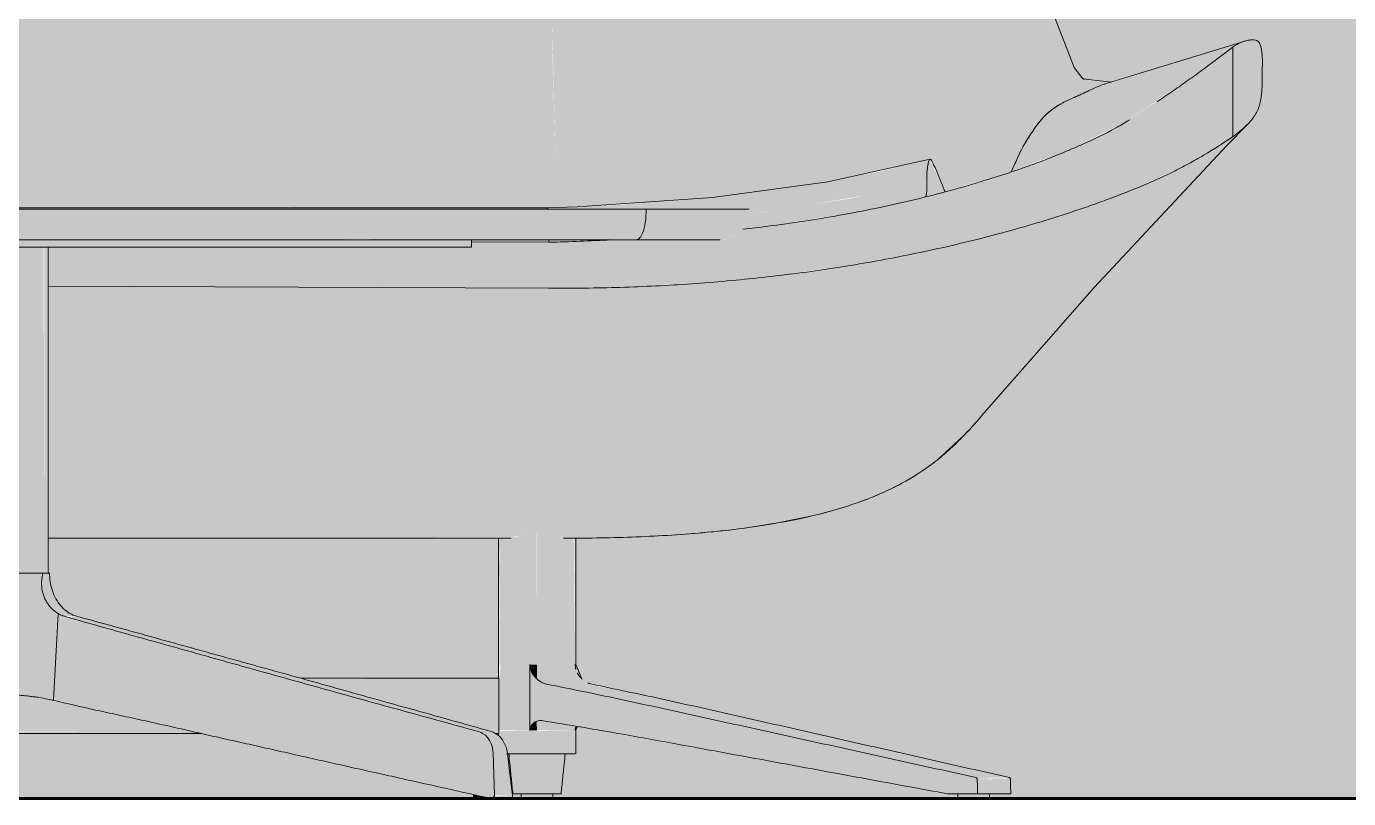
# Model space of a CAD drawing. Header units: inches. Extents: x -3547 to 1672, y -48 to 208.
# Drawn here: x 1433.94 to 1467.25, y 0 to 19.46 of the extents above; entities that cross this region are included whole.
import ezdxf

# ---------------------------------------------------------------- set-up
doc = ezdxf.new("R2010")
doc.units = ezdxf.units.IN
doc.header["$MEASUREMENT"] = 0
doc.linetypes.add('Aligning Line 1_8_', pattern=[0.25, 0.125, -0.125])
doc.linetypes.add('Grid Line 1_2_', pattern=[0.875, 0.5, -0.125, 0.125, -0.125])
for name, color, linetype, lineweight in [('0-4', 10, 'Continuous', 5), ('A-FLOR-5', 250, 'Continuous', 60), ('A-FLOR-LEVL-1', 51, 'Grid Line 1_2_', 9), ('G-ANNO-SYMB', 111, 'Aligning Line 1_8_', 9), ('G-ANNO-SYMB-1', 147, 'Aligning Line 1_8_', 9), ('I-FURN', 30, 'Continuous', 9), ('I-WALL', 2, 'Continuous', 18)]:
    doc.layers.add(name, color=color, linetype=linetype, lineweight=lineweight)

# ---------------------------------------------------------------- blocks, each defined once
blk = doc.blocks.new('CTR - 2nd Phase_rvt-8-Elevation 5 - d')
at = {"layer": 'A-FLOR-LEVL-1'}
blk.add_line((3321.499, 0), (3776.099, 0), dxfattribs=at)
blk = doc.blocks.new('CTR - 1st Phase - Unit Layouts_rvt-8-Elevation 5 - d')
at = {"layer": 'A-FLOR-LEVL-1'}
blk.add_line((3321.499, 0), (3776.099, 0), dxfattribs=at)
blk = doc.blocks.new('CTR  - Topography_rvt-8-Elevation 5 - d')
at = {"layer": 'A-FLOR-LEVL-1'}
blk.add_line((3321.499, 0), (3776.099, 0), dxfattribs=at)
at = {"layer": 'G-ANNO-SYMB-1'}
blk.add_line((3369.842, 0), (3727.738, 0), dxfattribs=at)
blk = doc.blocks.new('CTR - 1st Phase - Shell_rvt-8-Elevation 5 - d')
at = {"layer": 'A-FLOR-5'}
blk.add_line((3727.738, 0), (3369.842, 0), dxfattribs=at)
at = {"layer": 'A-FLOR-LEVL-1'}
blk.add_line((3321.499, 0), (3776.099, 0), dxfattribs=at)
at = {"layer": 'G-ANNO-SYMB-1'}
blk.add_line((3369.842, 0), (3727.738, 0), dxfattribs=at)
blk = doc.blocks.new('CTR - 1st Phase -Stairs _ Elevators_rvt-8-Elevation 5 - d')
at = {"layer": 'A-FLOR-LEVL-1'}
blk.add_line((3321.499, 0), (3776.099, 0), dxfattribs=at)
blk = doc.blocks.new('Seating-Setee-Teknion-BBMC_Metropolitan-R2013 - Lounge Settee-1463093-Elevation 5 - d')
at = {"layer": 'I-FURN'}
h = blk.add_hatch(color=256, dxfattribs=at)
h.paths.add_polyline_path([(3563.018, 14.898), (3565.44, 15.02), (3566.766, 15.128), (3568.442, 15.332), (3570.02, 15.582), (3571.651, 15.921), (3572.442, 16.097), (3572.46, 16.08), (3572.783, 15.298), (3573.987, 15.644), (3574.474, 15.811), (3574.774, 16.441), (3575.124, 16.98), (3575.424, 17.306), (3575.85, 17.575), (3576.806, 17.991), (3576.97, 18.048), (3576.448, 18.099), (3576.314, 18.135), (3576.176, 18.26), (3576.042, 18.451), (3575.854, 18.813), (3575.577, 19.517), (3575.353, 20.182), (3574.52, 22.051), (3574.071, 23.213), (3573.684, 24.33), (3573.337, 25.436), (3572.907, 26.975), (3572.527, 28.518), (3572.456, 28.829), (3572.298, 29.288), (3571.98, 29.723), (3571.663, 29.983), (3571.374, 30.141), (3570.936, 30.26), (3570.465, 30.277), (3568.144, 29.982), (3566.485, 29.846), (3564.632, 29.743), (3562.758, 29.674), (3562.719, 29.673), (3562.874, 20.442), (3563.009, 15.158), (3563.016, 14.962)], flags=0)
h.paths.add_polyline_path([(3563.477, 23.54), (3563.477, 23.54), (3563.477, 23.301)], flags=0)
for points in [[(3534.701, 14.885), (3534.702, 14.887), (3546.988, 14.917), (3560.143, 14.897), (3563.018, 14.898), (3562.912, 18.652), (3562.786, 25.349), (3562.719, 29.673), (3559.089, 29.613), (3555.784, 29.607), (3552.637, 29.635), (3548.252, 29.696), (3543.085, 29.613), (3538.393, 29.613), (3537.54, 29.619), (3534.762, 29.673), (3534.608, 20.442), (3534.472, 15.158), (3534.463, 14.897), (3534.702, 14.887)], [(3580.05, 16.679), (3580.363, 16.934), (3580.593, 17.199), (3580.728, 17.492), (3580.783, 17.85), (3580.783, 18.749), (3580.705, 19.062), (3580.41, 19.103), (3580.05, 18.935), (3580.05, 16.898)], [(3567.858, 14.739), (3568.808, 14.859), (3570.817, 15.208), (3572.338, 15.548), (3572.356, 15.892), (3572.397, 16.086), (3572.397, 16.105), (3571.159, 15.804), (3569.197, 15.442), (3567.347, 15.192), (3565.923, 15.055), (3564.522, 14.96), (3562.785, 14.876), (3562.797, 14.85), (3567.866, 14.85), (3567.861, 14.786)], [(3572.317, 15.172), (3572.783, 15.298), (3572.424, 16.111), (3572.397, 16.086), (3572.356, 15.892), (3572.338, 15.545), (3572.324, 15.301)], [(3562.785, 14.85), (3562.787, 14.862), (3562.77, 14.889), (3550.494, 14.915), (3539.11, 14.9), (3534.695, 14.861), (3534.696, 14.85), (3562.77, 14.85)], [(3562.337, 3.376), (3562.52, 3.376), (3562.508, 6.678), (3562.218, 6.64), (3561.904, 6.582), (3561.865, 6.561), (3561.585, 6.561), (3561.566, 3.376), (3562.233, 3.376)], [(3562.523, 3.376), (3563.48, 3.376), (3563.444, 6.562), (3563.174, 6.561), (3563.089, 6.605), (3562.52, 6.679), (3562.52, 3.376)], [(3573.617, 0.12), (3573.613, 0.481), (3573.582, 0.529), (3564.168, 2.593), (3562.639, 2.928), (3562.52, 3.008), (3562.394, 3.166), (3562.35, 3.286), (3562.337, 3.376), (3562.35, 1.79), (3562.423, 1.894), (3562.532, 1.956), (3562.639, 1.967), (3565.567, 1.458), (3572.864, 0.12), (3573.615, 0.12)], [(3562.52, 3.008), (3562.52, 3.376), (3562.337, 3.376), (3562.353, 3.262), (3562.453, 3.078), (3562.475, 3.055)], [(3563.896, 2.882), (3563.749, 2.951), (3563.579, 3.077), (3563.501, 3.25), (3563.479, 3.376), (3562.52, 3.376), (3562.52, 3.008), (3562.679, 2.907), (3562.77, 2.882), (3563.811, 2.882)], [(3573.955, 0.529), (3574.421, 0.529), (3565.126, 2.621), (3563.791, 2.882), (3562.77, 2.881), (3566.372, 2.118), (3573.582, 0.529)], [(3562.419, 1.719), (3562.52, 1.719), (3562.505, 1.946), (3562.423, 1.894), (3562.35, 1.79), (3562.353, 1.719), (3562.396, 1.719)], [(3563.45, 1.719), (3563.455, 1.719), (3563.497, 1.821), (3562.578, 1.967), (3562.52, 1.946), (3562.52, 1.719), (3563.449, 1.719)], [(3562.79, 1.131), (3563.48, 1.131), (3563.469, 1.719), (3562.52, 1.701), (3562.52, 1.131), (3562.77, 1.131)], [(3562.215, 0.12), (3562.52, 0.12), (3562.52, 1.131), (3561.806, 1.131), (3561.91, 0.12), (3562.071, 0.12)], [(3562.72, 0.12), (3563.124, 0.12), (3563.229, 1.131), (3562.52, 1.131), (3562.52, 0.12), (3562.624, 0.12)], [(3573.955, 0.12), (3574.455, 0.12), (3574.451, 0.481), (3573.613, 0.481), (3573.617, 0.12)], [(3562.803, 0), (3562.907, 0), (3562.907, 0.118), (3562.134, 0.118), (3562.134, 0), (3562.77, 0)], [(3573.905, 0), (3573.905, 0.118), (3573.132, 0.118), (3573.132, 0), (3573.865, 0)]]:
    blk.add_hatch(color=256, dxfattribs=at).paths.add_polyline_path(points, flags=0)
h = blk.add_hatch(color=256, dxfattribs=at)
h.paths.add_polyline_path([(3563.232, 6.561), (3564.833, 6.587), (3566.152, 6.655), (3567.46, 6.78), (3568.33, 6.903), (3569.176, 7.062), (3569.992, 7.265), (3570.826, 7.542), (3571.159, 7.68), (3571.635, 7.908), (3572.009, 8.122), (3572.344, 8.344), (3572.795, 8.699), (3573.146, 9.024), (3573.505, 9.402), (3574.111, 10.108), (3575.435, 11.628), (3577.214, 13.606), (3579.489, 16.031), (3580.23, 16.826), (3580.05, 16.679), (3578.545, 15.793), (3576.751, 15.05), (3575.018, 14.482), (3573.052, 13.965), (3571.278, 13.593), (3569.533, 13.306), (3567.869, 13.102), (3565.875, 12.945), (3564.168, 12.878), (3562.811, 12.863), (3563.232, 6.563)], flags=0)
h.paths.add_polyline_path([(3574.475, 15.811), (3575.629, 16.229), (3577.195, 16.962), (3578.893, 18.088), (3580.055, 18.937), (3580.363, 19.088), (3576.567, 17.906), (3575.673, 17.47), (3575.342, 17.231), (3574.967, 16.748), (3574.727, 16.343), (3574.489, 15.842)], flags=0)
h = blk.add_hatch(color=256, dxfattribs=at)
h.paths.add_polyline_path([(3534.67, 12.86), (3547.283, 12.915), (3547.283, 13.894), (3536.616, 13.894), (3536.616, 14.02), (3534.415, 14.026), (3532.713, 14.082), (3530.169, 14.101), (3529.932, 14.21), (3529.805, 14.318), (3529.752, 14.356), (3529.119, 14.424), (3526.905, 14.786), (3525.493, 15.08), (3523.626, 15.595), (3521.987, 16.161), (3520.323, 16.93), (3518.523, 18.136), (3517.349, 18.983), (3517.349, 16.741), (3518.854, 15.83), (3520.492, 15.13), (3522.228, 14.544), (3524.325, 13.986), (3525.723, 13.674), (3527.82, 13.321), (3529.247, 13.132), (3531.315, 12.957), (3533.412, 12.874), (3534.661, 12.86)], flags=0)
h.paths.add_polyline_path([(3562.811, 12.863), (3564.868, 12.895), (3566.965, 13.021), (3568.363, 13.153), (3570.46, 13.449), (3571.991, 13.729), (3573.49, 14.063), (3575.353, 14.582), (3576.911, 15.104), (3578.628, 15.842), (3580.05, 16.679), (3580.05, 18.935), (3578.602, 17.875), (3577.089, 16.894), (3575.353, 16.112), (3573.708, 15.548), (3571.858, 15.053), (3569.761, 14.64), (3568.333, 14.422), (3567.701, 14.354), (3567.539, 14.21), (3567.382, 14.13), (3567.262, 14.097), (3566.965, 14.082), (3564.168, 14.073), (3562.77, 14.018), (3560.866, 14.021), (3560.866, 13.894), (3550.199, 13.894), (3550.199, 12.91), (3562.77, 12.863)], flags=0)
h = blk.add_hatch(color=256, dxfattribs=at)
h.paths.add_polyline_path([(3574.474, 15.811), (3574.475, 15.811), (3574.488, 15.842)], flags=0)
h.paths.add_polyline_path([(3522.417, 16.893), (3522.294, 17.049), (3522.413, 16.898)], flags=0)
h.paths.add_polyline_path([(3522.101, 17.26), (3522.058, 17.306), (3522.05, 17.296)], flags=0)
h.paths.add_polyline_path([(3521.733, 17.52), (3521.687, 17.55), (3521.684, 17.543)], flags=0)
h = blk.add_hatch(color=256, dxfattribs=at)
h.paths.add_polyline_path([(3562.82, 14.017), (3564.045, 14.082), (3562.814, 14.082), (3562.82, 14.017)], flags=0)
h.paths.add_polyline_path([(3567.701, 14.354), (3568.567, 14.458), (3570.46, 14.764), (3571.942, 15.071), (3572.317, 15.172), (3572.317, 15.542), (3570.393, 15.117), (3568.267, 14.786), (3567.858, 14.739), (3567.828, 14.594), (3567.767, 14.456), (3567.72, 14.374)], flags=0)
h = blk.add_hatch(color=256, dxfattribs=at)
h.paths.add_polyline_path([(3534.666, 14.016), (3536.616, 14.02), (3536.616, 14.082), (3534.668, 14.082), (3534.666, 14.019)], flags=0)
h.paths.add_polyline_path([(3562.815, 14.017), (3562.812, 14.082), (3560.866, 14.082), (3560.866, 14.021), (3562.811, 14.017)], flags=0)
h = blk.add_hatch(color=256, dxfattribs=at)
h.paths.add_polyline_path([(3550.199, 6.561), (3561.904, 6.582), (3561.972, 6.608), (3562.555, 6.674), (3563.116, 6.593), (3563.182, 6.561), (3563.232, 6.561), (3562.811, 12.863), (3550.199, 12.91), (3550.199, 8.448)], flags=0)
h.paths.add_polyline_path([(3534.3, 6.561), (3534.411, 6.61), (3534.985, 6.678), (3535.578, 6.582), (3535.617, 6.561), (3547.283, 6.561), (3547.283, 12.91), (3534.67, 12.86), (3534.253, 6.561)], flags=0)
h = blk.add_hatch(color=256, dxfattribs=at)
h.paths.add_polyline_path([(3561.915, 1.719), (3562.337, 1.719), (3562.337, 3.376), (3561.601, 3.376), (3561.56, 2.98), (3561.56, 1.719), (3561.907, 1.719)], flags=0)
h.paths.add_polyline_path([(3561.544, 3.03), (3561.554, 3.047), (3561.566, 3.376), (3561.549, 3.376), (3561.544, 3.037)], flags=0)
h = blk.add_hatch(color=256, dxfattribs=at)
h.paths.add_polyline_path([(3540.268, 2.98), (3540.789, 2.995), (3540.839, 3.03), (3535.894, 3.016), (3535.898, 2.98), (3540.265, 2.98)], flags=0)
h.paths.add_polyline_path([(3561.56, 2.98), (3561.553, 3.03), (3556.638, 3.011), (3556.746, 2.98), (3561.56, 2.98)], flags=0)
h = blk.add_hatch(color=256, dxfattribs=at)
h.paths.add_polyline_path([(3535.892, 1.686), (3536.117, 1.688), (3540.647, 2.98), (3535.892, 2.98), (3535.892, 1.686)], flags=0)
h.paths.add_polyline_path([(3545.994, 1.686), (3553.847, 1.686), (3550.079, 2.523), (3549.546, 2.595), (3548.954, 2.631), (3548.47, 2.629), (3547.932, 2.595), (3547.607, 2.556), (3547.018, 2.447), (3543.635, 1.686), (3544.964, 1.686)], flags=0)
h.paths.add_polyline_path([(3561.392, 1.686), (3561.56, 1.686), (3561.56, 2.98), (3556.746, 2.98), (3561.373, 1.686)], flags=0)
h = blk.add_hatch(color=256, dxfattribs=at)
h.paths.add_polyline_path([(3535.899, 1.636), (3536.031, 1.651), (3536.062, 1.686), (3535.892, 1.673), (3535.899, 1.636)], flags=0)
h.paths.add_polyline_path([(3544.964, 1.636), (3553.977, 1.656), (3553.847, 1.686), (3543.565, 1.67), (3543.413, 1.636), (3544.307, 1.636)], flags=0)
h.paths.add_polyline_path([(3561.52, 1.636), (3561.558, 1.655), (3561.56, 1.686), (3561.421, 1.664), (3561.491, 1.636)], flags=0)
h.paths.add_polyline_path([(3561.487, 1.647), (3561.487, 1.647), (3561.512, 1.647)], flags=0)
h = blk.add_hatch(color=256, dxfattribs=at)
h.paths.add_polyline_path([(3561.907, 1.131), (3562.52, 1.131), (3562.52, 1.719), (3561.619, 1.698), (3561.561, 1.655), (3561.591, 1.548), (3561.686, 1.409), (3561.759, 1.196), (3561.795, 1.131), (3561.837, 1.131)], flags=0)
h.paths.add_polyline_path([(3561.56, 1.686), (3561.619, 1.719), (3561.56, 1.719), (3561.56, 1.686)], flags=0)
h = blk.add_hatch(color=256, dxfattribs=at)
h.paths.add_polyline_path([(3574.451, 0.481), (3574.447, 0.497), (3574.01, 0.515), (3573.982, 0.497), (3574.039, 0.481), (3574.447, 0.481)], flags=0)
h.paths.add_polyline_path([(3573.873, 0.481), (3573.868, 0.502), (3573.756, 0.501), (3573.754, 0.5), (3573.699, 0.514), (3573.615, 0.496), (3573.826, 0.481)], flags=0)
h.paths.add_polyline_path([(3573.986, 0.514), (3573.982, 0.529), (3573.982, 0.514)], flags=0)
h.paths.add_polyline_path([(3573.699, 0.514), (3573.726, 0.529), (3573.615, 0.525)], flags=0)
for p, q in [((3580.354, 19.089), (3576.788, 17.994)), ((3580.05, 16.679), (3580.05, 18.935)), ((3575.762, 17.533), (3576.155, 17.715)), ((3575.065, 16.901), (3575.228, 17.11)), ((3574.474, 15.811), (3574.721, 16.346)), ((3572.794, 15.301), (3572.535, 15.941)), ((3534.7, 14.889), (3562.781, 14.89)), ((3562.82, 14.017), (3560.866, 14.025)), ((3562.815, 14.017), (3562.814, 14.082)), ((3562.814, 14.082), (3562.815, 14.017)), ((3550.195, 12.915), (3562.811, 12.863)), ((3573.382, 9.263), (3573.335, 9.212)), ((3572.526, 8.472), (3572.241, 8.265)), ((3571.649, 7.911), (3571.466, 7.818)), ((3570.827, 7.541), (3570.582, 7.451)), ((3566.519, 6.684), (3566.275, 6.664)), ((3567.417, 6.774), (3567.122, 6.741)), ((3561.865, 6.561), (3550.196, 6.561)), ((3561.544, 6.561), (3561.544, 3.376)), ((3563.232, 6.561), (3563.182, 6.561)), ((3563.232, 6.561), (3563.182, 6.561)), ((3563.496, 3.376), (3563.496, 6.562)), ((3565.664, 6.625), (3565.464, 6.614)), ((3561.544, 3.376), (3561.544, 3.03)), ((3562.337, 3.376), (3562.337, 1.719)), ((3561.553, 3.03), (3556.566, 3.03)), ((3561.56, 2.98), (3561.56, 1.719)), ((3561.56, 1.719), (3561.56, 1.686)), ((3563.48, 1.767), (3563.48, 1.719)), ((3563.496, 1.131), (3563.496, 1.719)), ((3543.413, 1.636), (3554.068, 1.636)), ((3561.487, 1.636), (3561.553, 1.636)), ((3561.544, 1.636), (3561.544, 1.587)), ((3562.337, 1.131), (3561.747, 1.131)), ((3562.52, 1.131), (3562.337, 1.131)), ((3563.48, 1.131), (3562.52, 1.131)), ((3561.91, 0.12), (3562.25, 0.12)), ((3562.12, 0.118), (3562.12, 0)), ((3562.12, 0.118), (3562.134, 0.118)), ((3562.134, 0.118), (3562.12, 0.118)), ((3562.237, 0.118), (3562.803, 0.118)), ((3562.77, 0.12), (3563.124, 0.12)), ((3562.907, 0.118), (3562.92, 0.118)), ((3562.92, 0.118), (3562.907, 0.118)), ((3562.92, 0), (3562.92, 0.118)), ((3572.864, 0.12), (3573.617, 0.12)), ((3573.119, 0.118), (3573.119, 0)), ((3573.119, 0.118), (3573.132, 0.118)), ((3573.132, 0.118), (3573.119, 0.118)), ((3574.455, 0.12), (3573.617, 0.12)), ((3573.905, 0.118), (3573.919, 0.118)), ((3573.919, 0.118), (3573.905, 0.118)), ((3573.919, 0), (3573.919, 0.118))]:
    blk.add_line(p, q, dxfattribs=at)
at = {"layer": 'I-FURN', "flags": 128}
for points in [[(3575.412, 20.065), (3576.057, 18.42), (3576.246, 18.174), (3576.304, 18.122)], [(3576.258, 18.145), (3576.403, 18.116), (3576.995, 18.049)], [(3575.377, 17.265), (3575.424, 17.306), (3575.666, 17.479)], [(3573.722, 9.648), (3576.555, 12.881), (3579.898, 16.453), (3580.428, 16.997)], [(3574.818, 16.521), (3574.871, 16.607), (3574.963, 16.75)], [(3572.419, 16.111), (3569.842, 15.543), (3566.94, 15.147), (3563.527, 14.915), (3562.781, 14.89)], [(3573.266, 9.139), (3572.684, 8.599), (3572.638, 8.561)], [(3572.138, 8.197), (3571.953, 8.082), (3571.869, 8.033)], [(3571.263, 7.722), (3571.157, 7.675), (3571.023, 7.618)], [(3570.388, 7.386), (3570.318, 7.363), (3569.679, 7.179)], [(3569.521, 7.14), (3569.455, 7.124), (3568.582, 6.944), (3567.696, 6.808), (3567.605, 6.797)], [(3566.964, 6.724), (3566.807, 6.709), (3566.639, 6.694)], [(3561.865, 6.561), (3560.334, 6.561), (3557.435, 6.561), (3554.537, 6.561), (3551.639, 6.561), (3550.196, 6.561)], [(3564.693, 6.582), (3564.128, 6.569), (3563.232, 6.561)], [(3565.178, 6.6), (3565.02, 6.594), (3564.894, 6.589)], [(3566.153, 6.656), (3565.914, 6.64), (3565.77, 6.631)], [(3563.496, 3.376), (3563.65, 3.015), (3563.653, 3.012)], [(3563.54, 1.813), (3563.501, 1.766), (3563.496, 1.719)], [(3573.617, 0.12), (3573.615, 0.3), (3573.613, 0.481)], [(3574.451, 0.481), (3574.453, 0.3), (3574.455, 0.12)]]:
    blk.add_lwpolyline(points, dxfattribs=at)
at = {"layer": 'I-FURN'}
for points, knots in [([(3580.05, 16.679), (3580.166, 16.764), (3580.324, 16.891), (3580.472, 17.041), (3580.545, 17.128), (3580.585, 17.185), (3580.614, 17.231), (3580.642, 17.278), (3580.673, 17.338), (3580.704, 17.412), (3580.725, 17.478), (3580.738, 17.533), (3580.751, 17.589), (3580.764, 17.662), (3580.773, 17.739), (3580.779, 17.802), (3580.783, 17.85), (3580.785, 17.899), (3580.788, 17.968), (3580.789, 18.056), (3580.79, 18.147), (3580.79, 18.219), (3580.79, 18.273), (3580.791, 18.327), (3580.793, 18.401), (3580.796, 18.496), (3580.796, 18.588), (3580.795, 18.65), (3580.794, 18.68), (3580.793, 18.697), (3580.792, 18.709), (3580.791, 18.722), (3580.79, 18.739), (3580.788, 18.768), (3580.783, 18.811), (3580.776, 18.861), (3580.763, 18.926), (3580.747, 18.986), (3580.728, 19.028), (3580.715, 19.049), (3580.696, 19.076), (3580.657, 19.104), (3580.586, 19.12), (3580.514, 19.118), (3580.454, 19.111), (3580.41, 19.103), (3580.367, 19.094), (3580.307, 19.077), (3580.201, 19.035), (3580.11, 18.98), (3580.05, 18.935)], [0, 0, 0, 0, 0.111111, 0.166667, 0.194444, 0.222222, 0.236111, 0.25, 0.277778, 0.305556, 0.333333, 0.347222, 0.361111, 0.388889, 0.416667, 0.430556, 0.444444, 0.458333, 0.472222, 0.5, 0.527778, 0.541667, 0.555556, 0.569444, 0.583333, 0.611111, 0.638889, 0.652778, 0.659722, 0.663194, 0.666667, 0.670139, 0.673611, 0.680556, 0.694444, 0.708333, 0.722222, 0.75, 0.763889, 0.770833, 0.777778, 0.805556, 0.833333, 0.861111, 0.875, 0.888889, 0.902778, 0.916667, 0.944444, 1, 1, 1, 1]), ([(3580.05, 18.935), (3579.814, 18.752), (3579.456, 18.482), (3578.971, 18.132), (3578.603, 17.875), (3578.326, 17.683), (3578.172, 17.578), (3578.142, 17.557)], [0, 0, 0, 0, 0.05, 0.075, 0.1, 0.125, 0.1310479, 0.1310479, 0.1310479, 0.1310479]), ([(3575.748, 17.521), (3575.764, 17.529), (3575.846, 17.572), (3575.964, 17.628), (3576.084, 17.682), (3576.152, 17.712), (3576.22, 17.742), (3576.306, 17.782), (3576.448, 17.852), (3576.625, 17.937), (3576.765, 17.989), (3576.832, 18.006)], [-0.59439364, -0.59439364, -0.59439364, -0.59439364, -0.59302326, -0.5872093, -0.58430233, -0.58284884, -0.58139535, -0.57848837, -0.5755814, -0.56976744, -0.56431363, -0.56431363, -0.56431363, -0.56431363]), ([(3574.561, 15.998), (3574.562, 16.001), (3574.595, 16.072), (3574.658, 16.212), (3574.741, 16.381), (3574.803, 16.495), (3574.841, 16.559), (3574.87, 16.607), (3574.9, 16.654), (3574.941, 16.717), (3575.013, 16.827), (3575.121, 16.982), (3575.263, 17.156), (3575.42, 17.31), (3575.579, 17.424), (3575.686, 17.487), (3575.73, 17.511)], [-0.64556962, -0.64556962, -0.64556962, -0.64556962, -0.64534884, -0.63953488, -0.63372093, -0.63081395, -0.62936047, -0.62790698, -0.62645349, -0.625, -0.62209302, -0.61627907, -0.61046512, -0.60465116, -0.59883721, -0.59493671, -0.59493671, -0.59493671, -0.59493671]), ([(3577.452, 17.105), (3577.333, 17.032), (3576.952, 16.81), (3576.416, 16.55), (3575.856, 16.31), (3575.434, 16.138), (3575.009, 15.975), (3574.578, 15.825), (3574.144, 15.683), (3573.564, 15.502), (3572.832, 15.291), (3571.648, 14.991), (3570.143, 14.683), (3568.727, 14.467), (3567.912, 14.371), (3567.701, 14.347)], [0.1767596, 0.1767596, 0.1767596, 0.1767596, 0.2, 0.25, 0.275, 0.3, 0.325, 0.35, 0.375, 0.4, 0.45, 0.5, 0.6, 0.7, 0.7348293, 0.7348293, 0.7348293, 0.7348293]), ([(3562.811, 12.863), (3563.414, 12.858), (3564.617, 12.871), (3566.416, 12.96), (3568.204, 13.12), (3569.98, 13.352), (3571.736, 13.659), (3573.496, 14.049), (3574.935, 14.443), (3575.93, 14.758), (3576.493, 14.95), (3576.911, 15.103), (3577.327, 15.262), (3577.741, 15.427), (3578.148, 15.602), (3578.547, 15.79), (3578.934, 15.994), (3579.442, 16.281), (3579.81, 16.515), (3580.05, 16.679)], [0, 0, 0, 0, 0.1, 0.2, 0.3, 0.4, 0.5, 0.6, 0.7, 0.75, 0.775, 0.8, 0.825, 0.85, 0.875, 0.9, 0.925, 0.95, 1, 1, 1, 1]), ([(3572.338, 15.546), (3572.337, 15.613), (3572.338, 15.708), (3572.346, 15.805), (3572.352, 15.856), (3572.356, 15.892), (3572.36, 15.926), (3572.367, 15.968), (3572.379, 16.032), (3572.404, 16.12), (3572.432, 16.12), (3572.458, 16.085)], [0, 0, 0, 0, 0.166667, 0.25, 0.291667, 0.333333, 0.375, 0.416667, 0.5, 0.666667, 1, 1, 1, 1]), ([(3572.317, 15.172), (3572.32, 15.186), (3572.326, 15.216), (3572.336, 15.277), (3572.346, 15.386), (3572.344, 15.482), (3572.338, 15.546)], [0.8010597, 0.8010597, 0.8010597, 0.8010597, 0.825, 0.85, 0.9, 0.9999912, 0.9999912, 0.9999912, 0.9999912]), ([(3562.788, 14.856), (3562.787, 14.864), (3562.784, 14.886), (3562.782, 14.897), (3562.78, 14.889)], [-0.403892, -0.403892, -0.403892, -0.403892, -0.3333333, -0.1666667, -0.1666667, -0.1666667, -0.1666667]), ([(3562.78, 14.889), (3562.782, 14.893), (3562.784, 14.887), (3562.787, 14.864), (3562.788, 14.856)], [-0.8333333, -0.8333333, -0.8333333, -0.8333333, -0.6666667, -0.5958216, -0.5958216, -0.5958216, -0.5958216]), ([(3573.722, 9.648), (3573.693, 9.614), (3573.615, 9.522), (3573.488, 9.376), (3573.285, 9.157), (3573.021, 8.892), (3572.688, 8.594), (3572.331, 8.324), (3571.956, 8.077), (3571.564, 7.862), (3571.159, 7.671), (3570.743, 7.505), (3570.178, 7.312), (3569.456, 7.114), (3568.586, 6.937), (3567.695, 6.802), (3566.513, 6.672), (3565.316, 6.598), (3564.13, 6.566), (3563.532, 6.561), (3563.232, 6.561)], [-0.2942021, -0.2942021, -0.2942021, -0.2942021, -0.2906977, -0.2848837, -0.2790698, -0.2674419, -0.255814, -0.244186, -0.2325581, -0.2209302, -0.2093023, -0.1976744, -0.1860465, -0.1627907, -0.1395349, -0.1162791, -0.0930233, -0.0465116, -0.0232558, 0, 0, 0, 0]), ([(3562.52, 3.008), (3562.496, 3.029), (3562.469, 3.058), (3562.438, 3.097), (3562.423, 3.118), (3562.409, 3.139), (3562.398, 3.158), (3562.39, 3.174), (3562.382, 3.189), (3562.372, 3.21), (3562.362, 3.235), (3562.353, 3.262), (3562.347, 3.289), (3562.34, 3.326), (3562.337, 3.356), (3562.337, 3.376)], [0, 0, 0, 0, 0.25, 0.3125, 0.375, 0.4375, 0.5, 0.53125, 0.5625, 0.625, 0.6875, 0.75, 0.8125, 0.875, 1, 1, 1, 1]), ([(3563.48, 3.376), (3563.481, 3.352), (3563.485, 3.317), (3563.492, 3.279), (3563.497, 3.26), (3563.499, 3.252), (3563.5, 3.249)], [0, 0, 0, 0, 0.0833333, 0.125, 0.1458333, 0.156543, 0.156543, 0.156543, 0.156543]), ([(3561.553, 3.03), (3561.554, 3.03), (3561.556, 3.027), (3561.558, 3.014), (3561.56, 2.997), (3561.56, 2.986), (3561.56, 2.98)], [0, 0, 0, 0, 0.285714, 0.571429, 0.785714, 1, 1, 1, 1]), ([(3563.537, 3.164), (3563.538, 3.161), (3563.543, 3.153), (3563.55, 3.141), (3563.557, 3.128), (3563.565, 3.115), (3563.577, 3.099), (3563.592, 3.079), (3563.608, 3.059), (3563.618, 3.048), (3563.623, 3.043)], [0.2777039, 0.2777039, 0.2777039, 0.2777039, 0.2916667, 0.3125, 0.3333333, 0.3541667, 0.375, 0.4166667, 0.4583333, 0.4852483, 0.4852483, 0.4852483, 0.4852483]), ([(3561.56, 1.686), (3561.56, 1.678), (3561.56, 1.667), (3561.559, 1.654), (3561.557, 1.645), (3561.555, 1.64), (3561.554, 1.638), (3561.554, 1.637)], [0, 0, 0, 0, 0.2857143, 0.4285714, 0.5714286, 0.7857143, 0.8571429, 0.8571429, 0.8571429, 0.8571429]), ([(3562.337, 1.719), (3562.337, 1.732), (3562.339, 1.751), (3562.344, 1.771), (3562.347, 1.782), (3562.35, 1.79), (3562.353, 1.798), (3562.357, 1.809), (3562.364, 1.821), (3562.373, 1.835), (3562.38, 1.847), (3562.387, 1.855), (3562.393, 1.863), (3562.402, 1.873), (3562.412, 1.884), (3562.423, 1.894), (3562.435, 1.904), (3562.45, 1.916), (3562.478, 1.935), (3562.503, 1.947), (3562.52, 1.953)], [0, 0, 0, 0, 0.1, 0.15, 0.175, 0.2, 0.225, 0.25, 0.3, 0.35, 0.4, 0.425, 0.45, 0.5, 0.55, 0.6, 0.65, 0.7, 0.8, 1, 1, 1, 1]), ([(3563.494, 1.793), (3563.493, 1.791), (3563.491, 1.786), (3563.487, 1.771), (3563.483, 1.749), (3563.481, 1.729), (3563.48, 1.719)], [0.8571429, 0.8571429, 0.8571429, 0.8571429, 0.8660714, 0.8928571, 0.9464286, 1, 1, 1, 1]), ([(3561.91, 0.12), (3561.897, 0.245), (3561.872, 0.496), (3561.837, 0.833), (3561.815, 1.044), (3561.806, 1.131)], [0, 0, 0, 0, 0.2, 0.4, 0.5383831, 0.5383831, 0.5383831, 0.5383831]), ([(3563.229, 1.131), (3563.22, 1.044), (3563.198, 0.833), (3563.163, 0.496), (3563.137, 0.245), (3563.124, 0.12)], [0.4614982, 0.4614982, 0.4614982, 0.4614982, 0.6, 0.8, 1, 1, 1, 1]), ([(3573.613, 0.481), (3573.612, 0.489), (3573.61, 0.5), (3573.604, 0.513), (3573.596, 0.524), (3573.588, 0.528), (3573.582, 0.529)], [0, 0, 0, 0, 0.333333, 0.5, 0.666667, 1, 1, 1, 1]), ([(3574.421, 0.529), (3574.427, 0.528), (3574.435, 0.524), (3574.443, 0.513), (3574.449, 0.5), (3574.451, 0.489), (3574.451, 0.481)], [0, 0, 0, 0, 0.333333, 0.5, 0.666667, 1, 1, 1, 1])]:
    blk.add_open_spline(points, degree=3, knots=knots, dxfattribs=at)
for points in [[(3572.458, 16.085), (3572.486, 16.027), (3572.511, 15.969), (3572.532, 15.911)], [(3564.38, 14.078), (3563.864, 14.052), (3563.343, 14.031), (3562.82, 14.017)], [(3562.766, 2.882), (3562.736, 2.887), (3562.679, 2.904), (3562.596, 2.947), (3562.545, 2.986), (3562.52, 3.008)], [(3573.582, 0.529), (3572.982, 0.662), (3571.78, 0.927), (3569.978, 1.325), (3568.175, 1.722), (3566.375, 2.117), (3564.559, 2.517), (3563.363, 2.763), (3562.766, 2.882)], [(3563.801, 2.912), (3563.832, 2.898), (3563.864, 2.888), (3563.896, 2.882)], [(3563.896, 2.882), (3564.477, 2.762), (3565.641, 2.517), (3567.408, 2.117), (3569.159, 1.722), (3570.914, 1.324), (3572.668, 0.927), (3573.837, 0.662), (3574.421, 0.529)], [(3562.52, 1.953), (3562.54, 1.96), (3562.579, 1.97), (3562.619, 1.97), (3562.639, 1.967)], [(3562.639, 1.967), (3563.321, 1.855), (3564.684, 1.624), (3566.731, 1.246), (3568.775, 0.872), (3570.82, 0.496), (3572.183, 0.245), (3572.864, 0.12)]]:
    blk.add_open_spline(points, degree=3, dxfattribs=at)
blk = doc.blocks.new('Table-Coffee-Teknion-STRTC_Cover-R2014 - 38_25_ w x 27_5_ d x 15_ h-1463095-Elevation 5 - d')
at = {"layer": 'I-FURN'}
for points in [[(3555.699, 14.082), (3558.318, 14.101), (3558.34, 14.393), (3558.341, 14.85), (3548.741, 14.85), (3548.741, 14.082), (3555.384, 14.082)], [(3558.31, 14.082), (3562.071, 14.082), (3565.077, 14.101), (3565.165, 14.226), (3565.217, 14.374), (3565.263, 14.682), (3565.267, 14.85), (3558.347, 14.85), (3558.326, 14.159), (3558.313, 14.089)], [(3566.965, 14.082), (3567.303, 14.101), (3567.539, 14.21), (3567.664, 14.315), (3567.767, 14.456), (3567.832, 14.607), (3567.858, 14.739), (3567.852, 14.85), (3565.266, 14.837), (3565.246, 14.52), (3565.178, 14.251), (3565.077, 14.101), (3565.077, 14.082), (3566.8, 14.082)], [(3548.091, 13.894), (3558.866, 13.894), (3558.866, 14.082), (3538.616, 14.082), (3538.616, 13.894), (3547.499, 13.894)], [(3560.798, 13.894), (3560.866, 13.894), (3560.866, 14.082), (3558.866, 14.082), (3558.866, 13.894), (3560.673, 13.894)], [(3549.232, 5.682), (3549.982, 5.682), (3549.982, 13.894), (3547.499, 13.894), (3547.499, 5.682), (3549.164, 5.682)], [(3550.046, 5.682), (3550.105, 5.682), (3550.086, 13.894), (3549.982, 13.894), (3549.983, 5.682), (3550.038, 5.682)], [(3550.177, 5.682), (3550.177, 13.894), (3550.105, 13.894), (3550.105, 5.682)], [(3550.334, 2.476), (3550.433, 4.679), (3550.259, 4.83), (3550.168, 4.943), (3550.079, 5.134), (3550.038, 5.348), (3550.036, 5.682), (3547.42, 5.682), (3547.438, 5.526), (3547.444, 5.348), (3547.392, 5.113), (3547.297, 4.922), (3547.187, 4.785), (3547.033, 4.666), (3547.149, 2.476), (3547.392, 2.522), (3547.935, 2.595), (3548.47, 2.629), (3549.012, 2.629), (3549.546, 2.595), (3549.757, 2.575), (3550.26, 2.491)], [(3550.189, 5.682), (3550.199, 5.682), (3550.188, 5.682)], [(3561.363, 0.001), (3561.445, 0.09), (3561.392, 1.295), (3561.342, 1.432), (3561.211, 1.593), (3561.164, 1.634), (3560.931, 1.718), (3552.405, 4.088), (3550.528, 4.624), (3550.45, 4.665), (3550.334, 2.476), (3561.047, 0.072)], [(3560.93, 0), (3561.283, 0.019), (3560.917, 0.1), (3560.917, 0)], [(3561.368, 0), (3561.421, 0.022), (3561.439, 0.083), (3561.363, 0.001), (3561.365, 0)], [(3561.804, 0.006), (3561.678, 0.014), (3561.726, 0.01)], [(3561.829, 0.005), (3561.826, 0.011), (3561.826, 0.005)]]:
    blk.add_hatch(color=256, dxfattribs=at).paths.add_polyline_path(points, flags=0)
h = blk.add_hatch(color=256, dxfattribs=at)
h.paths.add_polyline_path([(3550.204, 5.57), (3550.24, 5.57), (3550.233, 5.682), (3550.062, 5.682), (3550.062, 5.57), (3550.188, 5.57)], flags=0)
h.paths.add_polyline_path([(3547.419, 5.57), (3547.436, 5.57), (3547.402, 5.682), (3547.341, 5.682), (3547.341, 5.57), (3547.407, 5.57)], flags=0)
h = blk.add_hatch(color=256, dxfattribs=at)
h.paths.add_polyline_path([(3546.765, 4.594), (3546.908, 4.607), (3547.049, 4.678), (3547.223, 4.83), (3547.314, 4.944), (3547.402, 5.135), (3547.444, 5.348), (3547.419, 5.57), (3547.341, 5.57), (3547.167, 4.944), (3546.735, 4.594)], flags=0)
h.paths.add_polyline_path([(3550.611, 4.594), (3550.887, 4.607), (3550.717, 4.689), (3550.574, 4.803), (3550.45, 4.949), (3550.346, 5.135), (3550.274, 5.348), (3550.236, 5.57), (3550.045, 5.558), (3550.051, 5.279), (3550.079, 5.134), (3550.188, 4.918), (3550.296, 4.784), (3550.531, 4.623), (3550.589, 4.602)], flags=0)
h = blk.add_hatch(color=256, dxfattribs=at)
h.paths.add_polyline_path([(3536.435, 1.686), (3544.964, 4.056), (3546.793, 4.594), (3546.693, 4.586), (3536.311, 1.686), (3536.351, 1.686)], flags=0)
h.paths.add_polyline_path([(3561.365, 1.686), (3561.338, 1.696), (3551.586, 4.41), (3550.862, 4.594), (3550.681, 4.574), (3559.316, 2.163), (3561.047, 1.686), (3561.342, 1.686)], flags=0)
h = blk.add_hatch(color=256, dxfattribs=at)
h.paths.add_polyline_path([(3561.764, 1.144), (3561.767, 1.162), (3561.723, 1.326), (3561.62, 1.508), (3561.554, 1.579), (3561.421, 1.664), (3561.339, 1.686), (3561.048, 1.686), (3561.221, 1.585), (3561.264, 1.548), (3561.372, 1.348), (3561.392, 1.295), (3561.429, 1.144), (3561.737, 1.144)], flags=0)
h.paths.add_polyline_path([(3536.069, 1.144), (3536.116, 1.367), (3536.189, 1.504), (3536.268, 1.591), (3536.378, 1.661), (3536.435, 1.686), (3536.267, 1.686), (3536.005, 1.494), (3535.881, 1.144), (3536.053, 1.144)], flags=0)
h = blk.add_hatch(color=256, dxfattribs=at)
h.paths.add_polyline_path([(3561.895, 0.089), (3561.903, 0.089), (3561.764, 1.144), (3561.413, 1.144), (3561.449, 0.089), (3561.872, 0.089)], flags=0)
h.paths.add_polyline_path([(3536.033, 0.089), (3536.036, 0.09), (3536.053, 1.144), (3535.88, 1.142), (3535.784, 0.089), (3535.974, 0.089)], flags=0)
h = blk.add_hatch(color=256, dxfattribs=at)
h.paths.add_polyline_path([(3535.858, 0.001), (3536.061, 0.022), (3536.002, 0.089), (3535.784, 0.089), (3535.827, 0.013)], flags=0)
h.paths.add_polyline_path([(3561.876, 0.011), (3561.903, 0.066), (3561.895, 0.089), (3561.444, 0.07), (3561.447, 0.011), (3561.872, 0.011)], flags=0)
for p, q in [((3558.347, 14.85), (3548.741, 14.85)), ((3565.267, 14.85), (3558.347, 14.85)), ((3567.866, 14.85), (3565.267, 14.85)), ((3560.866, 13.894), (3560.866, 14.082)), ((3558.866, 13.894), (3538.616, 13.894)), ((3550.199, 5.682), (3550.199, 13.894)), ((3560.866, 13.894), (3558.866, 13.894)), ((3549.982, 5.682), (3549.233, 5.682)), ((3550.036, 5.682), (3549.982, 5.682)), ((3550.034, 5.682), (3550.062, 5.682)), ((3550.062, 5.682), (3550.106, 5.682)), ((3550.105, 5.682), (3550.086, 5.682)), ((3550.177, 5.682), (3550.105, 5.682)), ((3550.189, 5.682), (3550.177, 5.682)), ((3550.19, 5.682), (3550.233, 5.682)), ((3550.334, 2.476), (3550.45, 4.665)), ((3560.917, 0.1), (3560.917, 0))]:
    blk.add_line(p, q, dxfattribs=at)
at = {"layer": 'I-FURN', "flags": 128}
for points in [[(3548.741, 14.082), (3556.499, 14.082), (3558.31, 14.082)], [(3558.31, 14.082), (3561.131, 14.082), (3563.899, 14.082), (3565.02, 14.082)], [(3565.02, 14.082), (3565.912, 14.082), (3566.602, 14.082), (3567.022, 14.082), (3567.135, 14.082)], [(3550.062, 5.682), (3550.054, 5.626), (3550.046, 5.57)], [(3550.24, 5.57), (3550.236, 5.626), (3550.233, 5.682)], [(3561.413, 1.144), (3561.429, 0.616), (3561.445, 0.089)], [(3561.903, 0.089), (3561.837, 0.616), (3561.771, 1.144)]]:
    blk.add_lwpolyline(points, dxfattribs=at)
at = {"layer": 'I-FURN'}
for points, knots in [([(3565.02, 14.082), (3565.048, 14.082), (3565.106, 14.112), (3565.19, 14.254), (3565.255, 14.509), (3565.269, 14.737), (3565.267, 14.85)], [-1, -1, -1, -1, -0.785714, -0.571429, -0.285714, 0, 0, 0, 0]), ([(3550.45, 4.665), (3550.395, 4.697), (3550.317, 4.757), (3550.238, 4.844), (3550.197, 4.899), (3550.168, 4.942), (3550.142, 4.988), (3550.118, 5.035), (3550.097, 5.084), (3550.037, 5.252), (3550.024, 5.422), (3550.046, 5.57)], [-1, -1, -1, -1, -0.8, -0.7, -0.65, -0.6, -0.55, -0.5, -0.45, -0.4, 0, 0, 0, 0]), ([(3550.24, 5.57), (3550.25, 5.42), (3550.322, 5.12), (3550.532, 4.818), (3550.746, 4.658), (3550.862, 4.61), (3550.92, 4.594)], [-1, -1, -1, -1, -0.666667, -0.333333, -0.166667, 0, 0, 0, 0]), ([(3550.611, 4.594), (3550.947, 4.497), (3551.46, 4.351), (3552.152, 4.158), (3552.674, 4.012), (3553.195, 3.867), (3553.713, 3.722), (3554.229, 3.576), (3554.748, 3.431), (3555.27, 3.285), (3555.964, 3.092), (3556.835, 2.849), (3557.883, 2.559), (3559.284, 2.171), (3560.342, 1.88), (3561.047, 1.686)], [0, 0, 0, 0, 0.1, 0.15, 0.2, 0.25, 0.3, 0.35, 0.4, 0.45, 0.5, 0.6, 0.7, 0.8, 1, 1, 1, 1]), ([(3561.372, 1.686), (3560.681, 1.88), (3559.646, 2.171), (3558.259, 2.559), (3557.391, 2.801), (3556.695, 2.995), (3556.172, 3.14), (3555.649, 3.286), (3555.127, 3.431), (3554.602, 3.576), (3554.075, 3.722), (3553.549, 3.867), (3553.028, 4.012), (3552.509, 4.158), (3551.811, 4.351), (3551.28, 4.497), (3550.92, 4.594)], [0, 0, 0, 0, 0.2, 0.3, 0.4, 0.45, 0.5, 0.55, 0.6, 0.65, 0.7, 0.75, 0.8, 0.85, 0.9, 1, 1, 1, 1]), ([(3550.185, 2.506), (3550.115, 2.521), (3550.005, 2.541), (3549.852, 2.564), (3549.734, 2.578), (3549.613, 2.592), (3549.489, 2.604), (3549.366, 2.615), (3549.245, 2.623), (3549.12, 2.629), (3548.989, 2.634), (3548.86, 2.637), (3548.739, 2.638), (3548.618, 2.637), (3548.489, 2.634), (3548.359, 2.629), (3548.235, 2.623), (3548.115, 2.615), (3547.992, 2.604), (3547.869, 2.592), (3547.748, 2.579), (3547.631, 2.564), (3547.477, 2.541), (3547.367, 2.521), (3547.297, 2.506)], [0, 0, 0, 0, 0.083333, 0.125, 0.166667, 0.208333, 0.25, 0.291667, 0.333333, 0.375, 0.416667, 0.458333, 0.5, 0.541667, 0.583333, 0.625, 0.666667, 0.708333, 0.75, 0.791667, 0.833333, 0.875, 0.916667, 1, 1, 1, 1]), ([(3561.363, 0.001), (3560.992, 0.084), (3560.249, 0.25), (3559.32, 0.457), (3558.579, 0.622), (3558.026, 0.746), (3557.473, 0.87), (3556.918, 0.994), (3556.366, 1.118), (3555.817, 1.243), (3555.358, 1.346), (3554.99, 1.429), (3554.713, 1.491), (3554.437, 1.552), (3554.076, 1.635), (3553.626, 1.738), (3553.08, 1.862), (3552.519, 1.986), (3551.951, 2.109), (3551.206, 2.272), (3550.669, 2.394), (3550.334, 2.476)], [0, 0, 0, 0, 0.1, 0.2, 0.25, 0.3, 0.35, 0.4, 0.45, 0.5, 0.55, 0.575, 0.6, 0.625, 0.65, 0.7, 0.75, 0.8, 0.85, 0.9, 1, 1, 1, 1]), ([(3561.047, 1.686), (3561.129, 1.664), (3561.26, 1.58), (3561.382, 1.372), (3561.41, 1.221), (3561.413, 1.144)], [0, 0, 0, 0, 0.4, 0.7, 1, 1, 1, 1]), ([(3561.771, 1.144), (3561.758, 1.247), (3561.7, 1.422), (3561.547, 1.607), (3561.431, 1.67), (3561.372, 1.686)], [0, 0, 0, 0, 0.4, 0.7, 1, 1, 1, 1]), ([(3561.445, 0.089), (3561.446, 0.077), (3561.443, 0.058), (3561.432, 0.035), (3561.421, 0.021), (3561.408, 0.01), (3561.393, 0.003), (3561.383, 0), (3561.378, 0)], [0, 0, 0, 0, 0.25, 0.375, 0.5, 0.625, 0.75, 0.875, 0.875, 0.875, 0.875]), ([(3561.863, 0.003), (3561.872, 0.007), (3561.884, 0.016), (3561.896, 0.035), (3561.902, 0.052), (3561.904, 0.07), (3561.904, 0.083), (3561.903, 0.089)], [0.25, 0.25, 0.25, 0.25, 0.5, 0.625, 0.75, 0.875, 1, 1, 1, 1])]:
    blk.add_open_spline(points, degree=3, knots=knots, dxfattribs=at)
for points in [[(3550.611, 4.594), (3550.583, 4.602), (3550.528, 4.622), (3550.476, 4.649), (3550.45, 4.665)], [(3550.334, 2.476), (3550.31, 2.481), (3550.26, 2.491), (3550.21, 2.501), (3550.185, 2.506)], [(3561.374, 0), (3561.37, 0), (3561.366, 0), (3561.363, 0.001)], [(3561.804, 0.006), (3561.795, 0.008), (3561.787, 0.01), (3561.778, 0.012)], [(3561.788, 0.012), (3561.797, 0.01), (3561.806, 0.008), (3561.815, 0.006)], [(3561.837, 0), (3561.833, 0), (3561.829, 0), (3561.826, 0.001)], [(3561.835, 0.001), (3561.838, 0), (3561.842, 0), (3561.846, 0)], [(3561.867, 0.011), (3561.863, 0.007), (3561.858, 0.005), (3561.854, 0.003)]]:
    blk.add_open_spline(points, degree=3, dxfattribs=at)

msp = doc.modelspace()

# ---------------------------------------------------------------- hatches: boundary and pattern name
at = {"layer": 'I-WALL'}
h = msp.add_hatch(color=256, dxfattribs=at)
h.paths.add_polyline_path([(1466.629, 0), (1481.284, 0), (1481.288, 0.118), (1482.083, 0.118), (1482.083, 0), (1503.277, 0), (1503.277, 0.118), (1504.076, 0.118), (1504.076, 0), (1517.61, 0), (1517.61, 108.75), (1363.51, 108.75), (1363.51, 109.875), (1362.26, 109.875), (1362.26, 28.846), (1362.842, 28.794), (1363.486, 28.765), (1364.234, 28.765), (1364.849, 28.791), (1365.409, 28.847), (1366.034, 28.967), (1367.52, 29.283), (1368.544, 29.491), (1369.508, 29.62), (1370.854, 29.786), (1371.124, 29.785), (1371.482, 29.702), (1371.802, 29.542), (1372.05, 29.333), (1372.215, 28.993), (1372.961, 26.651), (1373.718, 24.628), (1374.264, 23.385), (1374.709, 22.483), (1375.508, 21.124), (1376.279, 20.088), (1377.18, 19.175), (1377.788, 18.744), (1378.231, 18.494), (1378.794, 18.294), (1379.211, 18.184), (1379.951, 18.1), (1380.678, 18.065), (1382.33, 18.054), (1386.184, 18.038), (1390.246, 18), (1394.751, 17.967), (1395.668, 17.949), (1396.217, 17.93), (1396.443, 17.805), (1396.568, 17.248), (1396.629, 16.565), (1396.568, 16.193), (1395.871, 15.289), (1394.96, 14.693), (1390.157, 12.463), (1381.698, 8.48), (1378.154, 6.812), (1377.442, 6.571), (1376.715, 6.396), (1376.157, 6.273), (1376.157, 5.984), (1374.377, 5.984), (1374.377, 3.381), (1374.486, 3.087), (1374.67, 2.934), (1374.762, 2.887), (1374.793, 2.871), (1375.45, 2.751), (1380.355, 1.664), (1385.415, 0.506), (1385.419, 0.494), (1385.422, 0.481), (1385.424, 0.12), (1382.008, 0.12), (1374.594, 1.445), (1374.48, 1.191), (1374.48, 1.125), (1372.296, 1.125), (1372.289, 1.217), (1372.17, 1.446), (1367.506, 0.616), (1364.719, 0.12), (1362.777, 0.118), (1362.777, 0), (1383.971, 0), (1383.971, 0.118), (1384.769, 0.118), (1384.77, 0), (1407.862, 0), (1407.862, 0.118), (1408.635, 0.118), (1408.635, 0), (1418.861, 0), (1418.861, 0.118), (1419.634, 0.118), (1419.634, 0), (1419.881, 0.022), (1419.873, 0.055), (1419.889, 0.068), (1419.868, 0.12), (1419.986, 1.131), (1419.961, 1.131), (1419.857, 0.12), (1418.643, 0.12), (1418.539, 1.131), (1418.287, 1.131), (1418.287, 1.752), (1418.256, 1.82), (1415.718, 1.371), (1408.903, 0.12), (1407.312, 0.12), (1407.321, 0.497), (1407.758, 0.515), (1407.346, 0.529), (1416.641, 2.621), (1417.977, 2.918), (1418.083, 2.996), (1418.239, 3.214), (1418.288, 3.424), (1418.295, 6.562), (1416.936, 6.587), (1415.729, 6.648), (1414.785, 6.727), (1414.072, 6.808), (1413.058, 6.968), (1412.199, 7.152), (1411.309, 7.409), (1410.604, 7.678), (1409.899, 8.035), (1409.556, 8.247), (1409.081, 8.601), (1408.502, 9.143), (1408.171, 9.504), (1407.67, 10.093), (1406.474, 11.471), (1404.742, 13.399), (1403.104, 15.164), (1401.152, 17.233), (1401.029, 17.534), (1400.982, 17.916), (1400.982, 18.728), (1401.041, 19.041), (1401.3, 19.111), (1402.303, 18.808), (1404.821, 18.052), (1405.341, 18.111), (1405.519, 18.176), (1405.651, 18.337), (1405.918, 18.817), (1406.138, 19.375), (1406.418, 20.185), (1406.947, 21.337), (1407.497, 22.679), (1407.991, 24.051), (1408.437, 25.458), (1408.86, 26.975), (1409.247, 28.55), (1409.311, 28.829), (1409.47, 29.288), (1409.722, 29.664), (1410.035, 29.945), (1410.393, 30.141), (1410.788, 30.257), (1411.215, 30.289), (1413.623, 29.982), (1415.296, 29.845), (1417.136, 29.743), (1419.01, 29.674), (1419.048, 29.673), (1422.679, 29.613), (1425.205, 29.604), (1429.119, 29.635), (1433.17, 29.703), (1438.639, 29.613), (1443.375, 29.613), (1444.26, 29.619), (1448.447, 29.722), (1450.029, 29.797), (1452.274, 29.967), (1453.422, 30.095), (1454.915, 30.283), (1455.364, 30.228), (1455.73, 30.103), (1456.018, 29.945), (1456.331, 29.664), (1456.584, 29.288), (1456.742, 28.829), (1457.126, 27.233), (1457.535, 25.735), (1457.982, 24.293), (1458.357, 23.213), (1458.751, 22.186), (1459.204, 21.116), (1459.732, 19.945), (1459.953, 19.252), (1460.218, 18.638), (1460.463, 18.26), (1460.581, 18.149), (1460.653, 18.121), (1461.174, 18.053), (1461.319, 18.061), (1463.144, 18.62), (1463.833, 18.833), (1464.696, 19.103), (1464.991, 19.062), (1465.078, 18.709), (1465.069, 17.85), (1464.991, 17.443), (1464.844, 17.157), (1464.4, 16.679), (1463.047, 15.266), (1460.971, 13.025), (1459.117, 10.942), (1457.259, 8.853), (1456.639, 8.344), (1456.422, 8.2), (1456.042, 7.97), (1455.363, 7.643), (1454.674, 7.387), (1454.168, 7.234), (1453.306, 7.027), (1452.229, 6.843), (1451.251, 6.725), (1450.2, 6.64), (1448.829, 6.578), (1447.74, 6.561), (1447.789, 3.247), (1447.901, 3.05), (1448.097, 2.909), (1448.314, 2.854), (1451.691, 2.118), (1458.707, 0.529), (1458.598, 0.51), (1458.737, 0.481), (1458.739, 0.12), (1457.15, 0.12), (1447.794, 1.819), (1447.755, 1.719), (1447.766, 1.719), (1447.755, 1.131), (1447.515, 1.131), (1447.41, 0.12), (1446.196, 0.12), (1446.081, 1.131), (1446.059, 1.131), (1446.181, 0.034), (1446.149, 0.011), (1446.42, 0), (1446.42, 0.118), (1447.193, 0.118), (1447.193, 0), (1457.418, 0), (1457.418, 0.118), (1458.191, 0.118), (1458.191, 0), (1461.037, 0)], flags=0)
h.paths.add_polyline_path([(1420.85, 0), (1445.203, 0.001), (1445.203, 0.1), (1438.354, 1.636), (1427.699, 1.636), (1420.85, 0.1), (1420.85, 0.001)], flags=0)
h.paths.add_polyline_path([(1482.042, 0.12), (1480.627, 0.12), (1480.635, 0.481), (1480.635, 0.494), (1480.661, 0.529), (1490.858, 2.807), (1491.291, 2.887), (1491.475, 2.996), (1491.59, 3.109), (1491.677, 3.381), (1491.677, 5.984), (1489.896, 5.984), (1489.896, 6.299), (1489.08, 6.453), (1488.558, 6.586), (1487.825, 6.842), (1486.565, 7.432), (1477.114, 11.893), (1470.951, 14.786), (1470.183, 15.289), (1469.486, 16.193), (1469.433, 16.421), (1469.433, 16.754), (1469.514, 17.465), (1469.568, 17.708), (1469.717, 17.921), (1469.974, 17.945), (1470.385, 17.951), (1472.466, 17.976), (1486.027, 18.097), (1486.673, 18.159), (1487.557, 18.394), (1488.129, 18.666), (1488.69, 19.033), (1489.307, 19.583), (1489.999, 20.36), (1490.782, 21.485), (1491.519, 22.826), (1492.187, 24.274), (1492.865, 26.015), (1493.356, 27.462), (1493.884, 29.134), (1494.047, 29.378), (1494.304, 29.575), (1494.59, 29.705), (1494.885, 29.774), (1495.061, 29.793), (1495.559, 29.752), (1497.806, 29.443), (1500.561, 28.861), (1500.952, 28.808), (1501.819, 28.765), (1502.676, 28.767), (1503.212, 28.794), (1503.91, 28.861), (1504.542, 28.959), (1504.97, 29.053), (1505.426, 29.211), (1505.674, 29.375), (1505.731, 29.575), (1505.738, 29.725), (1505.786, 29.783), (1505.98, 29.778), (1507.871, 29.517), (1507.894, 25.949), (1507.852, 23.842), (1507.775, 22.18), (1507.695, 21.124), (1507.571, 19.854), (1507.416, 18.702), (1507.251, 17.746), (1506.974, 16.504), (1506.787, 15.842), (1506.392, 14.635), (1506.152, 14.052), (1505.774, 13.25), (1505.462, 12.667), (1505.087, 12.071), (1504.592, 11.393), (1504.101, 10.826), (1503.543, 10.23), (1502.86, 9.627), (1502.685, 9.475), (1501.183, 8.448), (1499.532, 7.598), (1498.681, 7.239), (1497.386, 6.786), (1496.762, 6.583), (1495.988, 6.396), (1495.464, 6.295), (1495.464, 5.984), (1493.654, 5.984), (1493.654, 3.381), (1493.777, 3.066), (1493.971, 2.921), (1494.04, 2.887), (1494.04, 2.876), (1494.224, 2.862), (1494.224, 2.865), (1494.755, 2.746), (1499.701, 1.646), (1504.664, 0.507), (1504.646, 0.492), (1504.671, 0.481), (1504.673, 0.12), (1501.293, 0.12), (1493.864, 1.443), (1493.765, 1.217), (1493.758, 1.19), (1493.758, 1.125), (1491.573, 1.125), (1491.572, 1.205), (1491.459, 1.446), (1486.201, 0.509), (1483.989, 0.12), (1482.083, 0.12)], flags=0)
h.paths.add_polyline_path([(1457.985, 0.514), (1458.071, 0.514), (1458.112, 0.51), (1458.272, 0.497), (1458.241, 0.518), (1458.012, 0.529)], flags=0)
h.paths.add_polyline_path([(1458.005, 0.481), (1457.91, 0.5), (1457.985, 0.514), (1457.878, 0.514), (1457.901, 0.481)], flags=0)
h.paths.add_polyline_path([(1407.783, 0.497), (1407.783, 0.481), (1407.835, 0.481)], flags=0)
h.paths.add_polyline_path([(1407.982, 0.5), (1408.063, 0.512), (1408.174, 0.512), (1408.159, 0.529), (1407.728, 0.508), (1407.876, 0.506), (1407.942, 0.502)], flags=0)
h.paths.add_polyline_path([(1372.292, 3.079), (1372.294, 3.082), (1372.292, 3.08)], flags=0)
h.paths.add_polyline_path([(1362.26, 0.721), (1371.552, 2.801), (1371.823, 2.863), (1371.823, 2.845), (1372.014, 2.887), (1372.198, 2.996), (1372.294, 3.088), (1372.399, 3.381), (1372.399, 5.984), (1370.59, 5.984), (1370.59, 6.303), (1369.796, 6.454), (1369.284, 6.585), (1368.178, 6.953), (1367.292, 7.272), (1366.155, 7.768), (1364.804, 8.485), (1363.258, 9.57), (1362.394, 10.337), (1362.26, 10.474), (1362.26, 0.988)], flags=0)
h.paths.add_polyline_path([(1420.218, 1.583), (1420.248, 1.636), (1420.218, 1.633), (1420.218, 1.59)], flags=0)
h.paths.add_polyline_path([(1445.831, 1.586), (1445.83, 1.636), (1445.78, 1.628), (1445.83, 1.587)], flags=0)
h.paths.add_polyline_path([(1373.213, 2.867), (1373.66, 2.857), (1373.956, 2.853), (1373.823, 2.887), (1373.213, 2.868)], flags=0)
h.paths.add_polyline_path([(1372.668, 2.804), (1373.206, 2.867), (1373.206, 2.887), (1372.82, 2.87), (1372.701, 2.818)], flags=0)
h.paths.add_polyline_path([(1492.198, 2.887), (1492.098, 2.825), (1492.363, 2.858), (1492.848, 2.866), (1493.273, 2.823), (1493.273, 2.842), (1493.121, 2.887), (1492.219, 2.887)], flags=0)
h.paths.add_polyline_path([(1440.852, 3.03), (1445.83, 3.037), (1445.87, 6.561), (1434.485, 6.561), (1434.485, 5.682), (1434.519, 5.682), (1434.56, 5.347), (1434.686, 5.039), (1434.79, 4.885), (1434.875, 4.785), (1435.062, 4.654), (1435.206, 4.594), (1439.636, 3.369)], flags=0)
h.paths.add_polyline_path([(1420.218, 3.03), (1425.201, 3.03), (1431.021, 4.667), (1431.23, 4.845), (1431.369, 5.04), (1431.453, 5.226), (1431.494, 5.348), (1431.535, 5.682), (1431.569, 5.682), (1431.569, 6.561), (1420.182, 6.561), (1420.218, 3.166)], flags=0)
h.paths.add_polyline_path([(1505.874, 18.003), (1506.005, 18.336), (1505.877, 18.01)], flags=0)

# ---------------------------------------------------------------- linework, layer by layer
at = {"layer": 'A-FLOR-LEVL-1'}
msp.add_line((1205.785, 0), (1660.385, 0), dxfattribs=at)
at = {"layer": 'G-ANNO-SYMB'}
msp.add_line((1254.128, 0), (1612.024, 0), dxfattribs=at)

# ---------------------------------------------------------------- block references
at = {"layer": '0-4'}
for name in ['CTR - 1st Phase - Shell_rvt-8-Elevation 5 - d', 'CTR - 2nd Phase_rvt-8-Elevation 5 - d', 'CTR - 1st Phase - Unit Layouts_rvt-8-Elevation 5 - d', 'CTR  - Topography_rvt-8-Elevation 5 - d', 'CTR - 1st Phase -Stairs _ Elevators_rvt-8-Elevation 5 - d']:
    msp.add_blockref(name, (-2115.714, 0), dxfattribs=at)
at = {"layer": 'I-FURN'}
for name in ['Seating-Setee-Teknion-BBMC_Metropolitan-R2013 - Lounge Settee-1463093-Elevation 5 - d', 'Table-Coffee-Teknion-STRTC_Cover-R2014 - 38_25_ w x 27_5_ d x 15_ h-1463095-Elevation 5 - d']:
    msp.add_blockref(name, (-2115.714, 0), dxfattribs=at)

doc.saveas('drawing.dxf')
